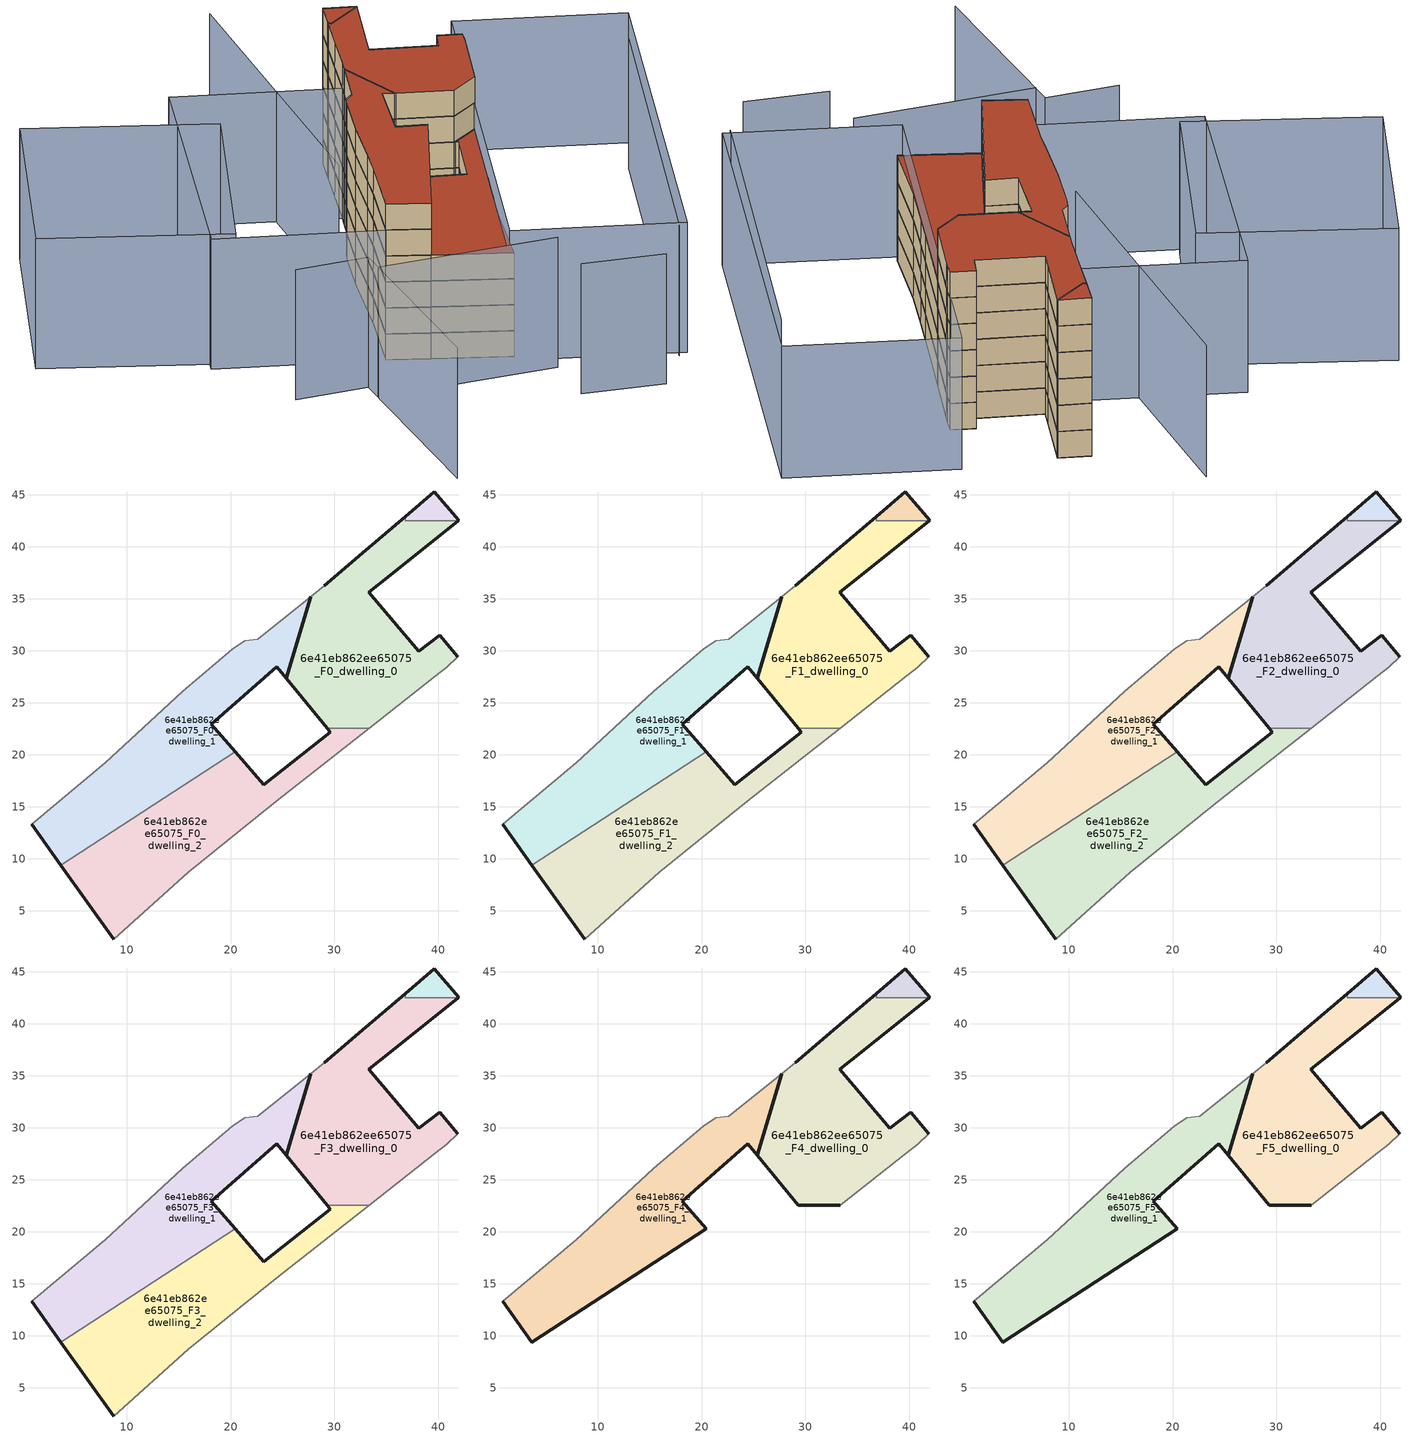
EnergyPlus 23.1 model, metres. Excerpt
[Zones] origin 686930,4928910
6e41eb862ee65075_F0_dwelling_0
 floor ground (EU_floor_Construction): 39.75,27.61 40.78,28.42 41.88,29.41 40.14,31.51 38.11,29.97 33.31,35.65 35.37,37.29 41.9,42.49 36.82,42.49 36.82,42.9 33.03,39.66 29.04,36.26 27.72,35.2 25.34,27.36 29.28,22.55 33.33,22.55 z0
 wall outside (EU_wall_Construction): 29.28,22.55 25.34,27.36 27.72,35.2 / 29.04,36.26 33.03,39.66 36.82,42.9 / 41.9,42.49 35.37,37.29 33.31,35.65 38.11,29.97 40.14,31.51 41.88,29.41 z0:3
 wall adiabatic (EU_wall_Construction): 41.88,29.41 40.78,28.42 39.75,27.61 33.33,22.55 / 27.72,35.2 29.04,36.26 z0:3
 wall to 6e41eb862ee65075_F0_dwelling_2 (EU_wall_Construction): 33.33,22.55 29.28,22.55 z0:3
 wall to 6e41eb862ee65075_F0_circulation (EU_wall_Construction): 36.82,42.9 36.82,42.49 41.9,42.49 z0:3
6e41eb862ee65075_F0_dwelling_1
 floor ground (EU_floor_Construction): 20.44,20.31 18.15,22.93 24.44,28.46 25.34,27.36 27.72,35.2 22.63,31.1 21.37,30.95 20.19,30.13 15.4,26.09 10.35,21.46 7.96,19.25 0.88,13.31 3.67,9.4 z0
 wall outside (EU_wall_Construction): 3.67,9.4 0.88,13.31 / 27.72,35.2 25.34,27.36 24.44,28.46 18.15,22.93 20.44,20.31 z0:3
 wall adiabatic (EU_wall_Construction): 0.88,13.31 7.96,19.25 10.35,21.46 15.4,26.09 20.19,30.13 21.37,30.95 22.63,31.1 27.72,35.2 z0:3
 wall to 6e41eb862ee65075_F0_dwelling_2 (EU_wall_Construction): 20.44,20.31 3.67,9.4 z0:3
6e41eb862ee65075_F0_dwelling_2
 floor ground (EU_floor_Construction): 24.42,15.51 33.33,22.55 29.28,22.55 29.6,22.16 23.21,17.13 20.44,20.31 3.67,9.4 8.76,2.28 15.95,8.72 20.92,12.75 z0
 wall outside (EU_wall_Construction): 8.76,2.28 3.67,9.4 / 20.44,20.31 23.21,17.13 29.6,22.16 29.28,22.55 z0:3
 wall adiabatic (EU_wall_Construction): 33.33,22.55 24.42,15.51 20.92,12.75 15.95,8.72 8.76,2.28 z0:3
6e41eb862ee65075_F0_circulation
 floor ground (EU_floor_Construction): 41.96,42.54 39.61,45.28 36.82,42.9 36.82,42.49 41.9,42.49 z0
 wall outside (EU_wall_Construction): 36.82,42.9 39.61,45.28 41.96,42.54 41.9,42.49 z0:3
6e41eb862ee65075_F1_dwelling_0
 floor to 6e41eb862ee65075_F0_dwelling_0 (EU_floor_Construction): 39.75,27.61 40.78,28.42 41.88,29.41 40.14,31.51 38.11,29.97 33.31,35.65 35.37,37.29 41.9,42.49 36.82,42.49 36.82,42.9 33.03,39.66 29.04,36.26 27.72,35.2 25.34,27.36 29.28,22.55 33.33,22.55 z3
 wall outside (EU_wall_Construction): 29.28,22.55 25.34,27.36 27.72,35.2 / 29.04,36.26 33.03,39.66 36.82,42.9 / 41.9,42.49 35.37,37.29 33.31,35.65 38.11,29.97 40.14,31.51 41.88,29.41 z3:6
 wall adiabatic (EU_wall_Construction): 41.88,29.41 40.78,28.42 39.75,27.61 33.33,22.55 / 27.72,35.2 29.04,36.26 z3:6
 wall to 6e41eb862ee65075_F1_dwelling_2 (EU_wall_Construction): 33.33,22.55 29.28,22.55 z3:6
 wall to 6e41eb862ee65075_F1_circulation (EU_wall_Construction): 36.82,42.9 36.82,42.49 41.9,42.49 z3:6
6e41eb862ee65075_F1_dwelling_1
 floor to 6e41eb862ee65075_F0_dwelling_1 (EU_floor_Construction): 20.44,20.31 18.15,22.93 24.44,28.46 25.34,27.36 27.72,35.2 22.63,31.1 21.37,30.95 20.19,30.13 15.4,26.09 10.35,21.46 7.96,19.25 0.88,13.31 3.67,9.4 z3
 wall outside (EU_wall_Construction): 3.67,9.4 0.88,13.31 / 27.72,35.2 25.34,27.36 24.44,28.46 18.15,22.93 20.44,20.31 z3:6
 wall adiabatic (EU_wall_Construction): 0.88,13.31 7.96,19.25 10.35,21.46 15.4,26.09 20.19,30.13 21.37,30.95 22.63,31.1 27.72,35.2 z3:6
 wall to 6e41eb862ee65075_F1_dwelling_2 (EU_wall_Construction): 20.44,20.31 3.67,9.4 z3:6
6e41eb862ee65075_F1_dwelling_2
 floor to 6e41eb862ee65075_F0_dwelling_2 (EU_floor_Construction): 24.42,15.51 33.33,22.55 29.28,22.55 29.6,22.16 23.21,17.13 20.44,20.31 3.67,9.4 8.76,2.28 15.95,8.72 20.92,12.75 z3
 wall outside (EU_wall_Construction): 8.76,2.28 3.67,9.4 / 20.44,20.31 23.21,17.13 29.6,22.16 29.28,22.55 z3:6
 wall adiabatic (EU_wall_Construction): 33.33,22.55 24.42,15.51 20.92,12.75 15.95,8.72 8.76,2.28 z3:6
6e41eb862ee65075_F1_circulation
 floor to 6e41eb862ee65075_F0_circulation (EU_floor_Construction): 41.96,42.54 39.61,45.28 36.82,42.9 36.82,42.49 41.9,42.49 z3
 wall outside (EU_wall_Construction): 36.82,42.9 39.61,45.28 41.96,42.54 41.9,42.49 z3:6
6e41eb862ee65075_F2_dwelling_0
 floor to 6e41eb862ee65075_F1_dwelling_0 (EU_floor_Construction): 39.75,27.61 40.78,28.42 41.88,29.41 40.14,31.51 38.11,29.97 33.31,35.65 35.37,37.29 41.9,42.49 36.82,42.49 36.82,42.9 33.03,39.66 29.04,36.26 27.72,35.2 25.34,27.36 29.28,22.55 33.33,22.55 z6
 wall outside (EU_wall_Construction): 29.28,22.55 25.34,27.36 27.72,35.2 / 29.04,36.26 33.03,39.66 36.82,42.9 / 41.9,42.49 35.37,37.29 33.31,35.65 38.11,29.97 40.14,31.51 41.88,29.41 z6:9
 wall adiabatic (EU_wall_Construction): 41.88,29.41 40.78,28.42 39.75,27.61 33.33,22.55 / 27.72,35.2 29.04,36.26 z6:9
 wall to 6e41eb862ee65075_F2_dwelling_2 (EU_wall_Construction): 33.33,22.55 29.28,22.55 z6:9
 wall to 6e41eb862ee65075_F2_circulation (EU_wall_Construction): 36.82,42.9 36.82,42.49 41.9,42.49 z6:9
6e41eb862ee65075_F2_dwelling_1
 floor to 6e41eb862ee65075_F1_dwelling_1 (EU_floor_Construction): 20.44,20.31 18.15,22.93 24.44,28.46 25.34,27.36 27.72,35.2 22.63,31.1 21.37,30.95 20.19,30.13 15.4,26.09 10.35,21.46 7.96,19.25 0.88,13.31 3.67,9.4 z6
 wall outside (EU_wall_Construction): 3.67,9.4 0.88,13.31 / 27.72,35.2 25.34,27.36 24.44,28.46 18.15,22.93 20.44,20.31 z6:9
 wall adiabatic (EU_wall_Construction): 0.88,13.31 7.96,19.25 10.35,21.46 15.4,26.09 20.19,30.13 21.37,30.95 22.63,31.1 27.72,35.2 z6:9
 wall to 6e41eb862ee65075_F2_dwelling_2 (EU_wall_Construction): 20.44,20.31 3.67,9.4 z6:9
6e41eb862ee65075_F2_dwelling_2
 floor to 6e41eb862ee65075_F1_dwelling_2 (EU_floor_Construction): 24.42,15.51 33.33,22.55 29.28,22.55 29.6,22.16 23.21,17.13 20.44,20.31 3.67,9.4 8.76,2.28 15.95,8.72 20.92,12.75 z6
 wall outside (EU_wall_Construction): 8.76,2.28 3.67,9.4 / 20.44,20.31 23.21,17.13 29.6,22.16 29.28,22.55 z6:9
 wall adiabatic (EU_wall_Construction): 33.33,22.55 24.42,15.51 20.92,12.75 15.95,8.72 8.76,2.28 z6:9
6e41eb862ee65075_F2_circulation
 floor to 6e41eb862ee65075_F1_circulation (EU_floor_Construction): 41.96,42.54 39.61,45.28 36.82,42.9 36.82,42.49 41.9,42.49 z6
 wall outside (EU_wall_Construction): 36.82,42.9 39.61,45.28 41.96,42.54 41.9,42.49 z6:9
6e41eb862ee65075_F3_dwelling_0
 floor to 6e41eb862ee65075_F2_dwelling_0 (EU_floor_Construction): 39.75,27.61 40.78,28.42 41.88,29.41 40.14,31.51 38.11,29.97 33.31,35.65 35.37,37.29 41.9,42.49 36.82,42.49 36.82,42.9 33.03,39.66 29.04,36.26 27.72,35.2 25.34,27.36 29.28,22.55 33.33,22.55 z9
 wall outside (EU_wall_Construction): 29.28,22.55 25.34,27.36 27.72,35.2 / 29.04,36.26 33.03,39.66 36.82,42.9 / 41.9,42.49 35.37,37.29 33.31,35.65 38.11,29.97 40.14,31.51 41.88,29.41 z9:12
 wall adiabatic (EU_wall_Construction): 41.88,29.41 40.78,28.42 39.75,27.61 33.33,22.55 / 27.72,35.2 29.04,36.26 z9:12
 wall to 6e41eb862ee65075_F3_dwelling_2 (EU_wall_Construction): 33.33,22.55 29.28,22.55 z9:12
 wall to 6e41eb862ee65075_F3_circulation (EU_wall_Construction): 36.82,42.9 36.82,42.49 41.9,42.49 z9:12
6e41eb862ee65075_F3_dwelling_1
 floor to 6e41eb862ee65075_F2_dwelling_1 (EU_floor_Construction): 20.44,20.31 18.15,22.93 24.44,28.46 25.34,27.36 27.72,35.2 22.63,31.1 21.37,30.95 20.19,30.13 15.4,26.09 10.35,21.46 7.96,19.25 0.88,13.31 3.67,9.4 z9
 wall outside (EU_wall_Construction): 3.67,9.4 0.88,13.31 / 27.72,35.2 25.34,27.36 24.44,28.46 18.15,22.93 20.44,20.31 z9:12
 wall adiabatic (EU_wall_Construction): 0.88,13.31 7.96,19.25 10.35,21.46 15.4,26.09 20.19,30.13 21.37,30.95 22.63,31.1 27.72,35.2 z9:12
 wall to 6e41eb862ee65075_F3_dwelling_2 (EU_wall_Construction): 20.44,20.31 3.67,9.4 z9:12
6e41eb862ee65075_F3_dwelling_2
 floor to 6e41eb862ee65075_F2_dwelling_2 (EU_floor_Construction): 24.42,15.51 33.33,22.55 29.28,22.55 29.6,22.16 23.21,17.13 20.44,20.31 3.67,9.4 8.76,2.28 15.95,8.72 20.92,12.75 z9
 wall outside (EU_wall_Construction): 8.76,2.28 3.67,9.4 / 20.44,20.31 23.21,17.13 29.6,22.16 29.28,22.55 z9:12
 wall adiabatic (EU_wall_Construction): 33.33,22.55 24.42,15.51 20.92,12.75 15.95,8.72 8.76,2.28 z9:12
 roof outside (EU_roof_Construction): 33.33,22.55 24.42,15.51 20.92,12.75 15.95,8.72 8.76,2.28 3.67,9.4 20.44,20.31 23.21,17.13 29.6,22.16 29.28,22.55 z12
6e41eb862ee65075_F3_circulation
 floor to 6e41eb862ee65075_F2_circulation (EU_floor_Construction): 41.96,42.54 39.61,45.28 36.82,42.9 36.82,42.49 41.9,42.49 z9
 wall outside (EU_wall_Construction): 36.82,42.9 39.61,45.28 41.96,42.54 41.9,42.49 z9:12
6e41eb862ee65075_F4_dwelling_0
 floor to 6e41eb862ee65075_F3_dwelling_0 (EU_floor_Construction): 39.75,27.61 40.78,28.42 41.88,29.41 40.14,31.51 38.11,29.97 33.31,35.65 35.37,37.29 41.9,42.49 36.82,42.49 36.82,42.9 33.03,39.66 29.04,36.26 27.72,35.2 25.34,27.36 29.28,22.55 33.33,22.55 z12
 wall outside (EU_wall_Construction): 33.33,22.55 29.28,22.55 25.34,27.36 27.72,35.2 / 29.04,36.26 33.03,39.66 36.82,42.9 / 41.9,42.49 35.37,37.29 33.31,35.65 38.11,29.97 40.14,31.51 41.88,29.41 z12:15
 wall adiabatic (EU_wall_Construction): 41.88,29.41 40.78,28.42 39.75,27.61 33.33,22.55 / 27.72,35.2 29.04,36.26 z12:15
 wall to 6e41eb862ee65075_F4_circulation (EU_wall_Construction): 36.82,42.9 36.82,42.49 41.9,42.49 z12:15
6e41eb862ee65075_F4_dwelling_1
 floor to 6e41eb862ee65075_F3_dwelling_1 (EU_floor_Construction): 20.44,20.31 18.15,22.93 24.44,28.46 25.34,27.36 27.72,35.2 22.63,31.1 21.37,30.95 20.19,30.13 15.4,26.09 10.35,21.46 7.96,19.25 0.88,13.31 3.67,9.4 z12
 wall outside (EU_wall_Construction): 27.72,35.2 25.34,27.36 24.44,28.46 18.15,22.93 20.44,20.31 3.67,9.4 0.88,13.31 z12:15
 wall adiabatic (EU_wall_Construction): 0.88,13.31 7.96,19.25 10.35,21.46 15.4,26.09 20.19,30.13 21.37,30.95 22.63,31.1 27.72,35.2 z12:15
6e41eb862ee65075_F4_circulation
 floor to 6e41eb862ee65075_F3_circulation (EU_floor_Construction): 41.96,42.54 39.61,45.28 36.82,42.9 36.82,42.49 41.9,42.49 z12
 wall outside (EU_wall_Construction): 36.82,42.9 39.61,45.28 41.96,42.54 41.9,42.49 z12:15
6e41eb862ee65075_F5_dwelling_0
 floor to 6e41eb862ee65075_F4_dwelling_0 (EU_floor_Construction): 39.75,27.61 40.78,28.42 41.88,29.41 40.14,31.51 38.11,29.97 33.31,35.65 35.37,37.29 41.9,42.49 36.82,42.49 36.82,42.9 33.03,39.66 29.04,36.26 27.72,35.2 25.34,27.36 29.28,22.55 33.33,22.55 z15
 wall outside (EU_wall_Construction): 33.33,22.55 29.28,22.55 25.34,27.36 27.72,35.2 / 29.04,36.26 33.03,39.66 36.82,42.9 / 41.9,42.49 35.37,37.29 33.31,35.65 38.11,29.97 40.14,31.51 41.88,29.41 z15:18
 wall adiabatic (EU_wall_Construction): 41.88,29.41 40.78,28.42 39.75,27.61 33.33,22.55 / 27.72,35.2 29.04,36.26 z15:18
 wall to 6e41eb862ee65075_F5_circulation (EU_wall_Construction): 36.82,42.9 36.82,42.49 41.9,42.49 z15:18
 roof outside (EU_roof_Construction): 41.9,42.49 35.37,37.29 33.31,35.65 38.11,29.97 40.14,31.51 41.88,29.41 40.78,28.42 39.75,27.61 33.33,22.55 29.28,22.55 25.34,27.36 27.72,35.2 29.04,36.26 33.03,39.66 36.82,42.9 36.82,42.49 z18
6e41eb862ee65075_F5_dwelling_1
 floor to 6e41eb862ee65075_F4_dwelling_1 (EU_floor_Construction): 20.44,20.31 18.15,22.93 24.44,28.46 25.34,27.36 27.72,35.2 22.63,31.1 21.37,30.95 20.19,30.13 15.4,26.09 10.35,21.46 7.96,19.25 0.88,13.31 3.67,9.4 z15
 wall outside (EU_wall_Construction): 27.72,35.2 25.34,27.36 24.44,28.46 18.15,22.93 20.44,20.31 3.67,9.4 0.88,13.31 z15:18
 wall adiabatic (EU_wall_Construction): 0.88,13.31 7.96,19.25 10.35,21.46 15.4,26.09 20.19,30.13 21.37,30.95 22.63,31.1 27.72,35.2 z15:18
 roof outside (EU_roof_Construction): 27.72,35.2 25.34,27.36 24.44,28.46 18.15,22.93 20.44,20.31 3.67,9.4 0.88,13.31 7.96,19.25 10.35,21.46 15.4,26.09 20.19,30.13 21.37,30.95 22.63,31.1 z18
6e41eb862ee65075_F5_circulation
 floor to 6e41eb862ee65075_F4_circulation (EU_floor_Construction): 41.96,42.54 39.61,45.28 36.82,42.9 36.82,42.49 41.9,42.49 z15
 wall outside (EU_wall_Construction): 36.82,42.9 39.61,45.28 41.96,42.54 41.9,42.49 z15:18
 roof outside (EU_roof_Construction): 39.61,45.28 41.96,42.54 41.9,42.49 36.82,42.49 36.82,42.9 z18
shading: 4.55,-8.61 11.43,-14.82 / -7.51,9.01 8.95,-2.93 / 18.21,-12.23 55.65,17.37 / -12.61,16.05 -5.93,11.2 / -5.93,11.2 -20.5,-8.89 / 37.74,58.07 12.29,26.27 / 61.26,20.93 19.33,-12.49 / 19.33,-12.49 7.64,2.17 / 7.64,2.17 49.57,35.59 / 49.57,35.59 61.26,20.93 / 17.48,50.52 29.1,36.19 / 29.1,36.19 0.88,13.31 / 0.88,13.31 -10.74,27.64 / -10.74,27.64 17.48,50.52 / -8.24,26.17 -20.42,43.36 / -20.42,43.36 2.43,59.57 / 2.43,59.57 14.62,42.37 / 14.62,42.37 -8.24,26.17 z0:15
[Building]
EU S2 Campaign: North Axis=0; Terrain=City; Solar Distribution=FullExterior
[Site:Location]
Bologna: Latitude=44.5; Longitude=11.25; Time Zone=1; Elevation=37
[SizingPeriod:WeatherFileDays]
AnnualSizingPeriod: Begin Month=1; Begin Day of Month=1; End Month=12; End Day of Month=31; Day of Week for Start Day=Monday; Use Weather File Daylight Saving Period=No; Use Weather File Rain and Snow Indicators=No
[MATERIAL]
EU_InternalMass_Material: Roughness=MediumRough; Thickness=0.1; Conductivity=1; Density=1800; Specific Heat=900; Thermal Absorptance=0.9; Solar Absorptance=0.7; Visible Absorptance=0.7
[MATERIAL:NOMASS] Roughness=MediumRough; Thermal Absorptance=0.9; Solar Absorptance=0.7; Visible Absorptance=0.7
Name | Thermal Resistance
EU_wall_NoMass | 0.905828
EU_roof_NoMass | 0.37593
EU_floor_NoMass | 0.67114
[CONSTRUCTION]
EU_wall_Construction: EU_wall_NoMass
EU_roof_Construction: EU_roof_NoMass
EU_floor_Construction: EU_floor_NoMass
EU_InternalMass_Construction: EU_InternalMass_Material
[ZONE] Type=1; Multiplier=1; Ceiling Height=autocalculate; Floor Area=autocalculate; Part of Total Floor Area=Yes
Name | Volume
6e41eb862ee65075_F0_dwelling_0 | 513.945
6e41eb862ee65075_F1_dwelling_0; 6e41eb862ee65075_F2_dwelling_0; 6e41eb862ee65075_F3_dwelling_0; 6e41eb862ee65075_F4_dwelling_0; 6e41eb862ee65075_F5_dwelling_0 | 513.943
6e41eb862ee65075_F0_dwelling_1 | 510.358
6e41eb862ee65075_F1_dwelling_1; 6e41eb862ee65075_F2_dwelling_1; 6e41eb862ee65075_F3_dwelling_1; 6e41eb862ee65075_F4_dwelling_1; 6e41eb862ee65075_F5_dwelling_1 | 510.357
6e41eb862ee65075_F0_dwelling_2 | 506.773
6e41eb862ee65075_F1_dwelling_2; 6e41eb862ee65075_F2_dwelling_2; 6e41eb862ee65075_F3_dwelling_2 | 506.771
6e41eb862ee65075_F0_circulation; 6e41eb862ee65075_F1_circulation; 6e41eb862ee65075_F2_circulation; 6e41eb862ee65075_F3_circulation; 6e41eb862ee65075_F4_circulation; 6e41eb862ee65075_F5_circulation | 23.354
[INTERNALMASS] Construction=EU_InternalMass_Construction
Name | Zone or ZoneList | Surface Area
6e41eb862ee65075_F0_dwelling_0_EU_InternalMass | 6e41eb862ee65075_F0_dwelling_0 | 171.317
6e41eb862ee65075_F0_dwelling_1_EU_InternalMass | 6e41eb862ee65075_F0_dwelling_1 | 170.121
6e41eb862ee65075_F0_dwelling_2_EU_InternalMass | 6e41eb862ee65075_F0_dwelling_2 | 168.92
6e41eb862ee65075_F1_dwelling_0_EU_InternalMass | 6e41eb862ee65075_F1_dwelling_0 | 171.317
6e41eb862ee65075_F1_dwelling_1_EU_InternalMass | 6e41eb862ee65075_F1_dwelling_1 | 170.121
6e41eb862ee65075_F1_dwelling_2_EU_InternalMass | 6e41eb862ee65075_F1_dwelling_2 | 168.92
6e41eb862ee65075_F2_dwelling_0_EU_InternalMass | 6e41eb862ee65075_F2_dwelling_0 | 171.317
6e41eb862ee65075_F2_dwelling_1_EU_InternalMass | 6e41eb862ee65075_F2_dwelling_1 | 170.121
6e41eb862ee65075_F2_dwelling_2_EU_InternalMass | 6e41eb862ee65075_F2_dwelling_2 | 168.92
6e41eb862ee65075_F3_dwelling_0_EU_InternalMass | 6e41eb862ee65075_F3_dwelling_0 | 171.317
6e41eb862ee65075_F3_dwelling_1_EU_InternalMass | 6e41eb862ee65075_F3_dwelling_1 | 170.121
6e41eb862ee65075_F3_dwelling_2_EU_InternalMass | 6e41eb862ee65075_F3_dwelling_2 | 168.92
6e41eb862ee65075_F4_dwelling_0_EU_InternalMass | 6e41eb862ee65075_F4_dwelling_0 | 236.324
6e41eb862ee65075_F4_dwelling_1_EU_InternalMass | 6e41eb862ee65075_F4_dwelling_1 | 236.324
6e41eb862ee65075_F5_dwelling_0_EU_InternalMass | 6e41eb862ee65075_F5_dwelling_0 | 236.324
6e41eb862ee65075_F5_dwelling_1_EU_InternalMass | 6e41eb862ee65075_F5_dwelling_1 | 236.324
[OTHEREQUIPMENT] Fuel Type=Electricity; Design Level Calculation Method=Watts/Area; Power per Zone Floor Area=1; Fraction Latent=0; Fraction Radiant=0; Fraction Lost=0; Carbon Dioxide Generation Rate=0; EndUse Subcategory=EU_Step8_InternalGains
Name | Zone or ZoneList or Space or SpaceList | Schedule
EU_Step8_InternalGain_6e41eb862ee65075_F0_dwelling_0_f000 | 6e41eb862ee65075_F0_dwelling_0 | EU_Step8_GainSchedule_6e41eb862ee65075_F0_dwelling_0_f000
EU_Step8_InternalGain_6e41eb862ee65075_F0_dwelling_1_f000 | 6e41eb862ee65075_F0_dwelling_1 | EU_Step8_GainSchedule_6e41eb862ee65075_F0_dwelling_1_f000
EU_Step8_InternalGain_6e41eb862ee65075_F0_dwelling_2_f000 | 6e41eb862ee65075_F0_dwelling_2 | EU_Step8_GainSchedule_6e41eb862ee65075_F0_dwelling_2_f000
EU_Step8_InternalGain_6e41eb862ee65075_F1_dwelling_0_f000 | 6e41eb862ee65075_F1_dwelling_0 | EU_Step8_GainSchedule_6e41eb862ee65075_F1_dwelling_0_f000
EU_Step8_InternalGain_6e41eb862ee65075_F1_dwelling_1_f000 | 6e41eb862ee65075_F1_dwelling_1 | EU_Step8_GainSchedule_6e41eb862ee65075_F1_dwelling_1_f000
EU_Step8_InternalGain_6e41eb862ee65075_F1_dwelling_2_f000 | 6e41eb862ee65075_F1_dwelling_2 | EU_Step8_GainSchedule_6e41eb862ee65075_F1_dwelling_2_f000
EU_Step8_InternalGain_6e41eb862ee65075_F2_dwelling_0_f000 | 6e41eb862ee65075_F2_dwelling_0 | EU_Step8_GainSchedule_6e41eb862ee65075_F2_dwelling_0_f000
EU_Step8_InternalGain_6e41eb862ee65075_F2_dwelling_1_f000 | 6e41eb862ee65075_F2_dwelling_1 | EU_Step8_GainSchedule_6e41eb862ee65075_F2_dwelling_1_f000
EU_Step8_InternalGain_6e41eb862ee65075_F2_dwelling_2_f000 | 6e41eb862ee65075_F2_dwelling_2 | EU_Step8_GainSchedule_6e41eb862ee65075_F2_dwelling_2_f000
EU_Step8_InternalGain_6e41eb862ee65075_F3_dwelling_0_f000 | 6e41eb862ee65075_F3_dwelling_0 | EU_Step8_GainSchedule_6e41eb862ee65075_F3_dwelling_0_f000
EU_Step8_InternalGain_6e41eb862ee65075_F3_dwelling_1_f000 | 6e41eb862ee65075_F3_dwelling_1 | EU_Step8_GainSchedule_6e41eb862ee65075_F3_dwelling_1_f000
EU_Step8_InternalGain_6e41eb862ee65075_F3_dwelling_2_f000 | 6e41eb862ee65075_F3_dwelling_2 | EU_Step8_GainSchedule_6e41eb862ee65075_F3_dwelling_2_f000
EU_Step8_InternalGain_6e41eb862ee65075_F4_dwelling_0_f000 | 6e41eb862ee65075_F4_dwelling_0 | EU_Step8_GainSchedule_6e41eb862ee65075_F4_dwelling_0_f000
EU_Step8_InternalGain_6e41eb862ee65075_F4_dwelling_1_f000 | 6e41eb862ee65075_F4_dwelling_1 | EU_Step8_GainSchedule_6e41eb862ee65075_F4_dwelling_1_f000
EU_Step8_InternalGain_6e41eb862ee65075_F5_dwelling_0_f000 | 6e41eb862ee65075_F5_dwelling_0 | EU_Step8_GainSchedule_6e41eb862ee65075_F5_dwelling_0_f000
EU_Step8_InternalGain_6e41eb862ee65075_F5_dwelling_1_f000 | 6e41eb862ee65075_F5_dwelling_1 | EU_Step8_GainSchedule_6e41eb862ee65075_F5_dwelling_1_f000
[ZONEINFILTRATION:DESIGNFLOWRATE] Schedule=EU_AlwaysOn; Design Flow Rate Calculation Method=Flow/Area; Flow Rate per Floor Area=0.0005; Constant Term Coefficient=1; Temperature Term Coefficient=0; Velocity Term Coefficient=0; Velocity Squared Term Coefficient=0
Name | Zone or ZoneList or Space or SpaceList
EU_Circulation_Infiltration_6e41eb862ee65075_F0_circulation | 6e41eb862ee65075_F0_circulation
EU_Circulation_Infiltration_6e41eb862ee65075_F1_circulation | 6e41eb862ee65075_F1_circulation
EU_Circulation_Infiltration_6e41eb862ee65075_F2_circulation | 6e41eb862ee65075_F2_circulation
EU_Circulation_Infiltration_6e41eb862ee65075_F3_circulation | 6e41eb862ee65075_F3_circulation
EU_Circulation_Infiltration_6e41eb862ee65075_F4_circulation | 6e41eb862ee65075_F4_circulation
EU_Circulation_Infiltration_6e41eb862ee65075_F5_circulation | 6e41eb862ee65075_F5_circulation
[ZONEVENTILATION:DESIGNFLOWRATE] Schedule=EU_AlwaysOn; Design Flow Rate Calculation Method=AirChanges/Hour; Air Changes per Hour=0.73129; Ventilation Type=Natural; Fan Pressure Rise=0; Fan Total Efficiency=1; Constant Term Coefficient=1; Temperature Term Coefficient=0; Velocity Term Coefficient=0; Velocity Squared Term Coefficient=0; Minimum Indoor Temperature=-100; Maximum Indoor Temperature=100; Delta Temperature=-100; Minimum Outdoor Temperature=-100; Maximum Outdoor Temperature=100; Maximum Wind Speed=40
Name | Zone or ZoneList or Space or SpaceList
EU_ConstantAir_6e41eb862ee65075_F0_dwelling_0 | 6e41eb862ee65075_F0_dwelling_0
EU_ConstantAir_6e41eb862ee65075_F0_dwelling_1 | 6e41eb862ee65075_F0_dwelling_1
EU_ConstantAir_6e41eb862ee65075_F0_dwelling_2 | 6e41eb862ee65075_F0_dwelling_2
EU_ConstantAir_6e41eb862ee65075_F1_dwelling_0 | 6e41eb862ee65075_F1_dwelling_0
EU_ConstantAir_6e41eb862ee65075_F1_dwelling_1 | 6e41eb862ee65075_F1_dwelling_1
EU_ConstantAir_6e41eb862ee65075_F1_dwelling_2 | 6e41eb862ee65075_F1_dwelling_2
EU_ConstantAir_6e41eb862ee65075_F2_dwelling_0 | 6e41eb862ee65075_F2_dwelling_0
EU_ConstantAir_6e41eb862ee65075_F2_dwelling_1 | 6e41eb862ee65075_F2_dwelling_1
EU_ConstantAir_6e41eb862ee65075_F2_dwelling_2 | 6e41eb862ee65075_F2_dwelling_2
EU_ConstantAir_6e41eb862ee65075_F3_dwelling_0 | 6e41eb862ee65075_F3_dwelling_0
EU_ConstantAir_6e41eb862ee65075_F3_dwelling_1 | 6e41eb862ee65075_F3_dwelling_1
EU_ConstantAir_6e41eb862ee65075_F3_dwelling_2 | 6e41eb862ee65075_F3_dwelling_2
EU_ConstantAir_6e41eb862ee65075_F4_dwelling_0 | 6e41eb862ee65075_F4_dwelling_0
EU_ConstantAir_6e41eb862ee65075_F4_dwelling_1 | 6e41eb862ee65075_F4_dwelling_1
EU_ConstantAir_6e41eb862ee65075_F5_dwelling_0 | 6e41eb862ee65075_F5_dwelling_0
EU_ConstantAir_6e41eb862ee65075_F5_dwelling_1 | 6e41eb862ee65075_F5_dwelling_1
[HVACTEMPLATE:THERMOSTAT] Constant Heating Setpoint=20; Constant Cooling Setpoint=50
EU_HeatOnly_6e41eb862ee65075_F0_dwelling_0; EU_HeatOnly_6e41eb862ee65075_F0_dwelling_1; EU_HeatOnly_6e41eb862ee65075_F0_dwelling_2; EU_HeatOnly_6e41eb862ee65075_F1_dwelling_0; EU_HeatOnly_6e41eb862ee65075_F1_dwelling_1; EU_HeatOnly_6e41eb862ee65075_F1_dwelling_2; EU_HeatOnly_6e41eb862ee65075_F2_dwelling_0; EU_HeatOnly_6e41eb862ee65075_F2_dwelling_1; EU_HeatOnly_6e41eb862ee65075_F2_dwelling_2; EU_HeatOnly_6e41eb862ee65075_F3_dwelling_0; EU_HeatOnly_6e41eb862ee65075_F3_dwelling_1; EU_HeatOnly_6e41eb862ee65075_F3_dwelling_2; EU_HeatOnly_6e41eb862ee65075_F4_dwelling_0; EU_HeatOnly_6e41eb862ee65075_F4_dwelling_1; EU_HeatOnly_6e41eb862ee65075_F5_dwelling_0; EU_HeatOnly_6e41eb862ee65075_F5_dwelling_1
[HVACTEMPLATE:ZONE:IDEALLOADSAIRSYSTEM] System Availability Schedule=EU_AlwaysOn; Maximum Heating Supply Air Temperature=50; Minimum Cooling Supply Air Temperature=13; Maximum Heating Supply Air Humidity Ratio=0.0156; Minimum Cooling Supply Air Humidity Ratio=0.0077; Heating Limit=NoLimit; Cooling Limit=NoLimit; Heating Availability Schedule=EU_AlwaysOn; Cooling Availability Schedule=EU_CoolingOff; Dehumidification Control Type=ConstantSensibleHeatRatio; Cooling Sensible Heat Ratio=0.7; Dehumidification Setpoint=60; Humidification Control Type=None; Humidification Setpoint=30; Outdoor Air Method=None; Outdoor Air Flow Rate per Person=0.00944; Outdoor Air Flow Rate per Zone Floor Area=0; Outdoor Air Flow Rate per Zone=0; Demand Controlled Ventilation Type=None; Outdoor Air Economizer Type=NoEconomizer; Heat Recovery Type=None; Sensible Heat Recovery Effectiveness=0.7; Latent Heat Recovery Effectiveness=0.65
Name | Template Thermostat
6e41eb862ee65075_F0_dwelling_0 | EU_HeatOnly_6e41eb862ee65075_F0_dwelling_0
6e41eb862ee65075_F0_dwelling_1 | EU_HeatOnly_6e41eb862ee65075_F0_dwelling_1
6e41eb862ee65075_F0_dwelling_2 | EU_HeatOnly_6e41eb862ee65075_F0_dwelling_2
6e41eb862ee65075_F1_dwelling_0 | EU_HeatOnly_6e41eb862ee65075_F1_dwelling_0
6e41eb862ee65075_F1_dwelling_1 | EU_HeatOnly_6e41eb862ee65075_F1_dwelling_1
6e41eb862ee65075_F1_dwelling_2 | EU_HeatOnly_6e41eb862ee65075_F1_dwelling_2
6e41eb862ee65075_F2_dwelling_0 | EU_HeatOnly_6e41eb862ee65075_F2_dwelling_0
6e41eb862ee65075_F2_dwelling_1 | EU_HeatOnly_6e41eb862ee65075_F2_dwelling_1
6e41eb862ee65075_F2_dwelling_2 | EU_HeatOnly_6e41eb862ee65075_F2_dwelling_2
6e41eb862ee65075_F3_dwelling_0 | EU_HeatOnly_6e41eb862ee65075_F3_dwelling_0
6e41eb862ee65075_F3_dwelling_1 | EU_HeatOnly_6e41eb862ee65075_F3_dwelling_1
6e41eb862ee65075_F3_dwelling_2 | EU_HeatOnly_6e41eb862ee65075_F3_dwelling_2
6e41eb862ee65075_F4_dwelling_0 | EU_HeatOnly_6e41eb862ee65075_F4_dwelling_0
6e41eb862ee65075_F4_dwelling_1 | EU_HeatOnly_6e41eb862ee65075_F4_dwelling_1
6e41eb862ee65075_F5_dwelling_0 | EU_HeatOnly_6e41eb862ee65075_F5_dwelling_0
6e41eb862ee65075_F5_dwelling_1 | EU_HeatOnly_6e41eb862ee65075_F5_dwelling_1
[SIZING:ZONE] Zone Cooling Design Supply Air Temperature Input Method=SupplyAirTemperature; Zone Cooling Design Supply Air Temperature=13; Zone Heating Design Supply Air Temperature Input Method=SupplyAirTemperature; Zone Heating Design Supply Air Temperature=50; Zone Cooling Design Supply Air Humidity Ratio=0.008; Zone Heating Design Supply Air Humidity Ratio=0.008; Cooling Design Air Flow Method=DesignDay; Cooling Design Air Flow Rate=0; Cooling Minimum Air Flow per Zone Floor Area=0.000762; Cooling Minimum Air Flow=0; Cooling Minimum Air Flow Fraction=0.2; Heating Design Air Flow Method=DesignDay; Heating Design Air Flow Rate=0; Heating Maximum Air Flow per Zone Floor Area=0.002032; Heating Maximum Air Flow=0.141576; Heating Maximum Air Flow Fraction=0.3; Account for Dedicated Outdoor Air System=No; Dedicated Outdoor Air System Control Strategy=NeutralSupplyAir; Dedicated Outdoor Air Low Setpoint Temperature for Design=autosize; Dedicated Outdoor Air High Setpoint Temperature for Design=autosize; Zone Load Sizing Method=Sensible Load Only No Latent Load; Zone Latent Cooling Design Supply Air Humidity Ratio Input Method=HumidityRatioDifference; Zone Cooling Design Supply Air Humidity Ratio Difference=0.005; Zone Latent Heating Design Supply Air Humidity Ratio Input Method=HumidityRatioDifference; Zone Humidification Design Supply Air Humidity Ratio Difference=0.005
6e41eb862ee65075_F0_dwelling_0; 6e41eb862ee65075_F0_dwelling_1; 6e41eb862ee65075_F0_dwelling_2; 6e41eb862ee65075_F1_dwelling_0; 6e41eb862ee65075_F1_dwelling_1; 6e41eb862ee65075_F1_dwelling_2; 6e41eb862ee65075_F2_dwelling_0; 6e41eb862ee65075_F2_dwelling_1; 6e41eb862ee65075_F2_dwelling_2; 6e41eb862ee65075_F3_dwelling_0; 6e41eb862ee65075_F3_dwelling_1; 6e41eb862ee65075_F3_dwelling_2; 6e41eb862ee65075_F4_dwelling_0; 6e41eb862ee65075_F4_dwelling_1; 6e41eb862ee65075_F5_dwelling_0; 6e41eb862ee65075_F5_dwelling_1
[SCHEDULE:CONSTANT]
Name | Hourly Value
EU_AlwaysOn | 1
EU_CoolingOff | 0
[SCHEDULE:FILE] Column Number=1; Rows to Skip at Top=0; Number of Hours of Data=8760; Column Separator=Comma; Interpolate to Timestep=No; Minutes per Item=60; Adjust Schedule for Daylight Savings=Yes
Name | File
EU_Step8_GainSchedule_6e41eb862ee65075_F0_dwelling_0_f000 | ../../schedules/6e41eb862ee65075/6e41eb862ee65075_F0_dwelling_0_f000_gain.csv
EU_Step8_GainSchedule_6e41eb862ee65075_F0_dwelling_1_f000 | ../../schedules/6e41eb862ee65075/6e41eb862ee65075_F0_dwelling_1_f000_gain.csv
EU_Step8_GainSchedule_6e41eb862ee65075_F0_dwelling_2_f000 | ../../schedules/6e41eb862ee65075/6e41eb862ee65075_F0_dwelling_2_f000_gain.csv
EU_Step8_GainSchedule_6e41eb862ee65075_F1_dwelling_0_f000 | ../../schedules/6e41eb862ee65075/6e41eb862ee65075_F1_dwelling_0_f000_gain.csv
EU_Step8_GainSchedule_6e41eb862ee65075_F1_dwelling_1_f000 | ../../schedules/6e41eb862ee65075/6e41eb862ee65075_F1_dwelling_1_f000_gain.csv
EU_Step8_GainSchedule_6e41eb862ee65075_F1_dwelling_2_f000 | ../../schedules/6e41eb862ee65075/6e41eb862ee65075_F1_dwelling_2_f000_gain.csv
EU_Step8_GainSchedule_6e41eb862ee65075_F2_dwelling_0_f000 | ../../schedules/6e41eb862ee65075/6e41eb862ee65075_F2_dwelling_0_f000_gain.csv
EU_Step8_GainSchedule_6e41eb862ee65075_F2_dwelling_1_f000 | ../../schedules/6e41eb862ee65075/6e41eb862ee65075_F2_dwelling_1_f000_gain.csv
EU_Step8_GainSchedule_6e41eb862ee65075_F2_dwelling_2_f000 | ../../schedules/6e41eb862ee65075/6e41eb862ee65075_F2_dwelling_2_f000_gain.csv
EU_Step8_GainSchedule_6e41eb862ee65075_F3_dwelling_0_f000 | ../../schedules/6e41eb862ee65075/6e41eb862ee65075_F3_dwelling_0_f000_gain.csv
EU_Step8_GainSchedule_6e41eb862ee65075_F3_dwelling_1_f000 | ../../schedules/6e41eb862ee65075/6e41eb862ee65075_F3_dwelling_1_f000_gain.csv
EU_Step8_GainSchedule_6e41eb862ee65075_F3_dwelling_2_f000 | ../../schedules/6e41eb862ee65075/6e41eb862ee65075_F3_dwelling_2_f000_gain.csv
EU_Step8_GainSchedule_6e41eb862ee65075_F4_dwelling_0_f000 | ../../schedules/6e41eb862ee65075/6e41eb862ee65075_F4_dwelling_0_f000_gain.csv
EU_Step8_GainSchedule_6e41eb862ee65075_F4_dwelling_1_f000 | ../../schedules/6e41eb862ee65075/6e41eb862ee65075_F4_dwelling_1_f000_gain.csv
EU_Step8_GainSchedule_6e41eb862ee65075_F5_dwelling_0_f000 | ../../schedules/6e41eb862ee65075/6e41eb862ee65075_F5_dwelling_0_f000_gain.csv
EU_Step8_GainSchedule_6e41eb862ee65075_F5_dwelling_1_f000 | ../../schedules/6e41eb862ee65075/6e41eb862ee65075_F5_dwelling_1_f000_gain.csv
